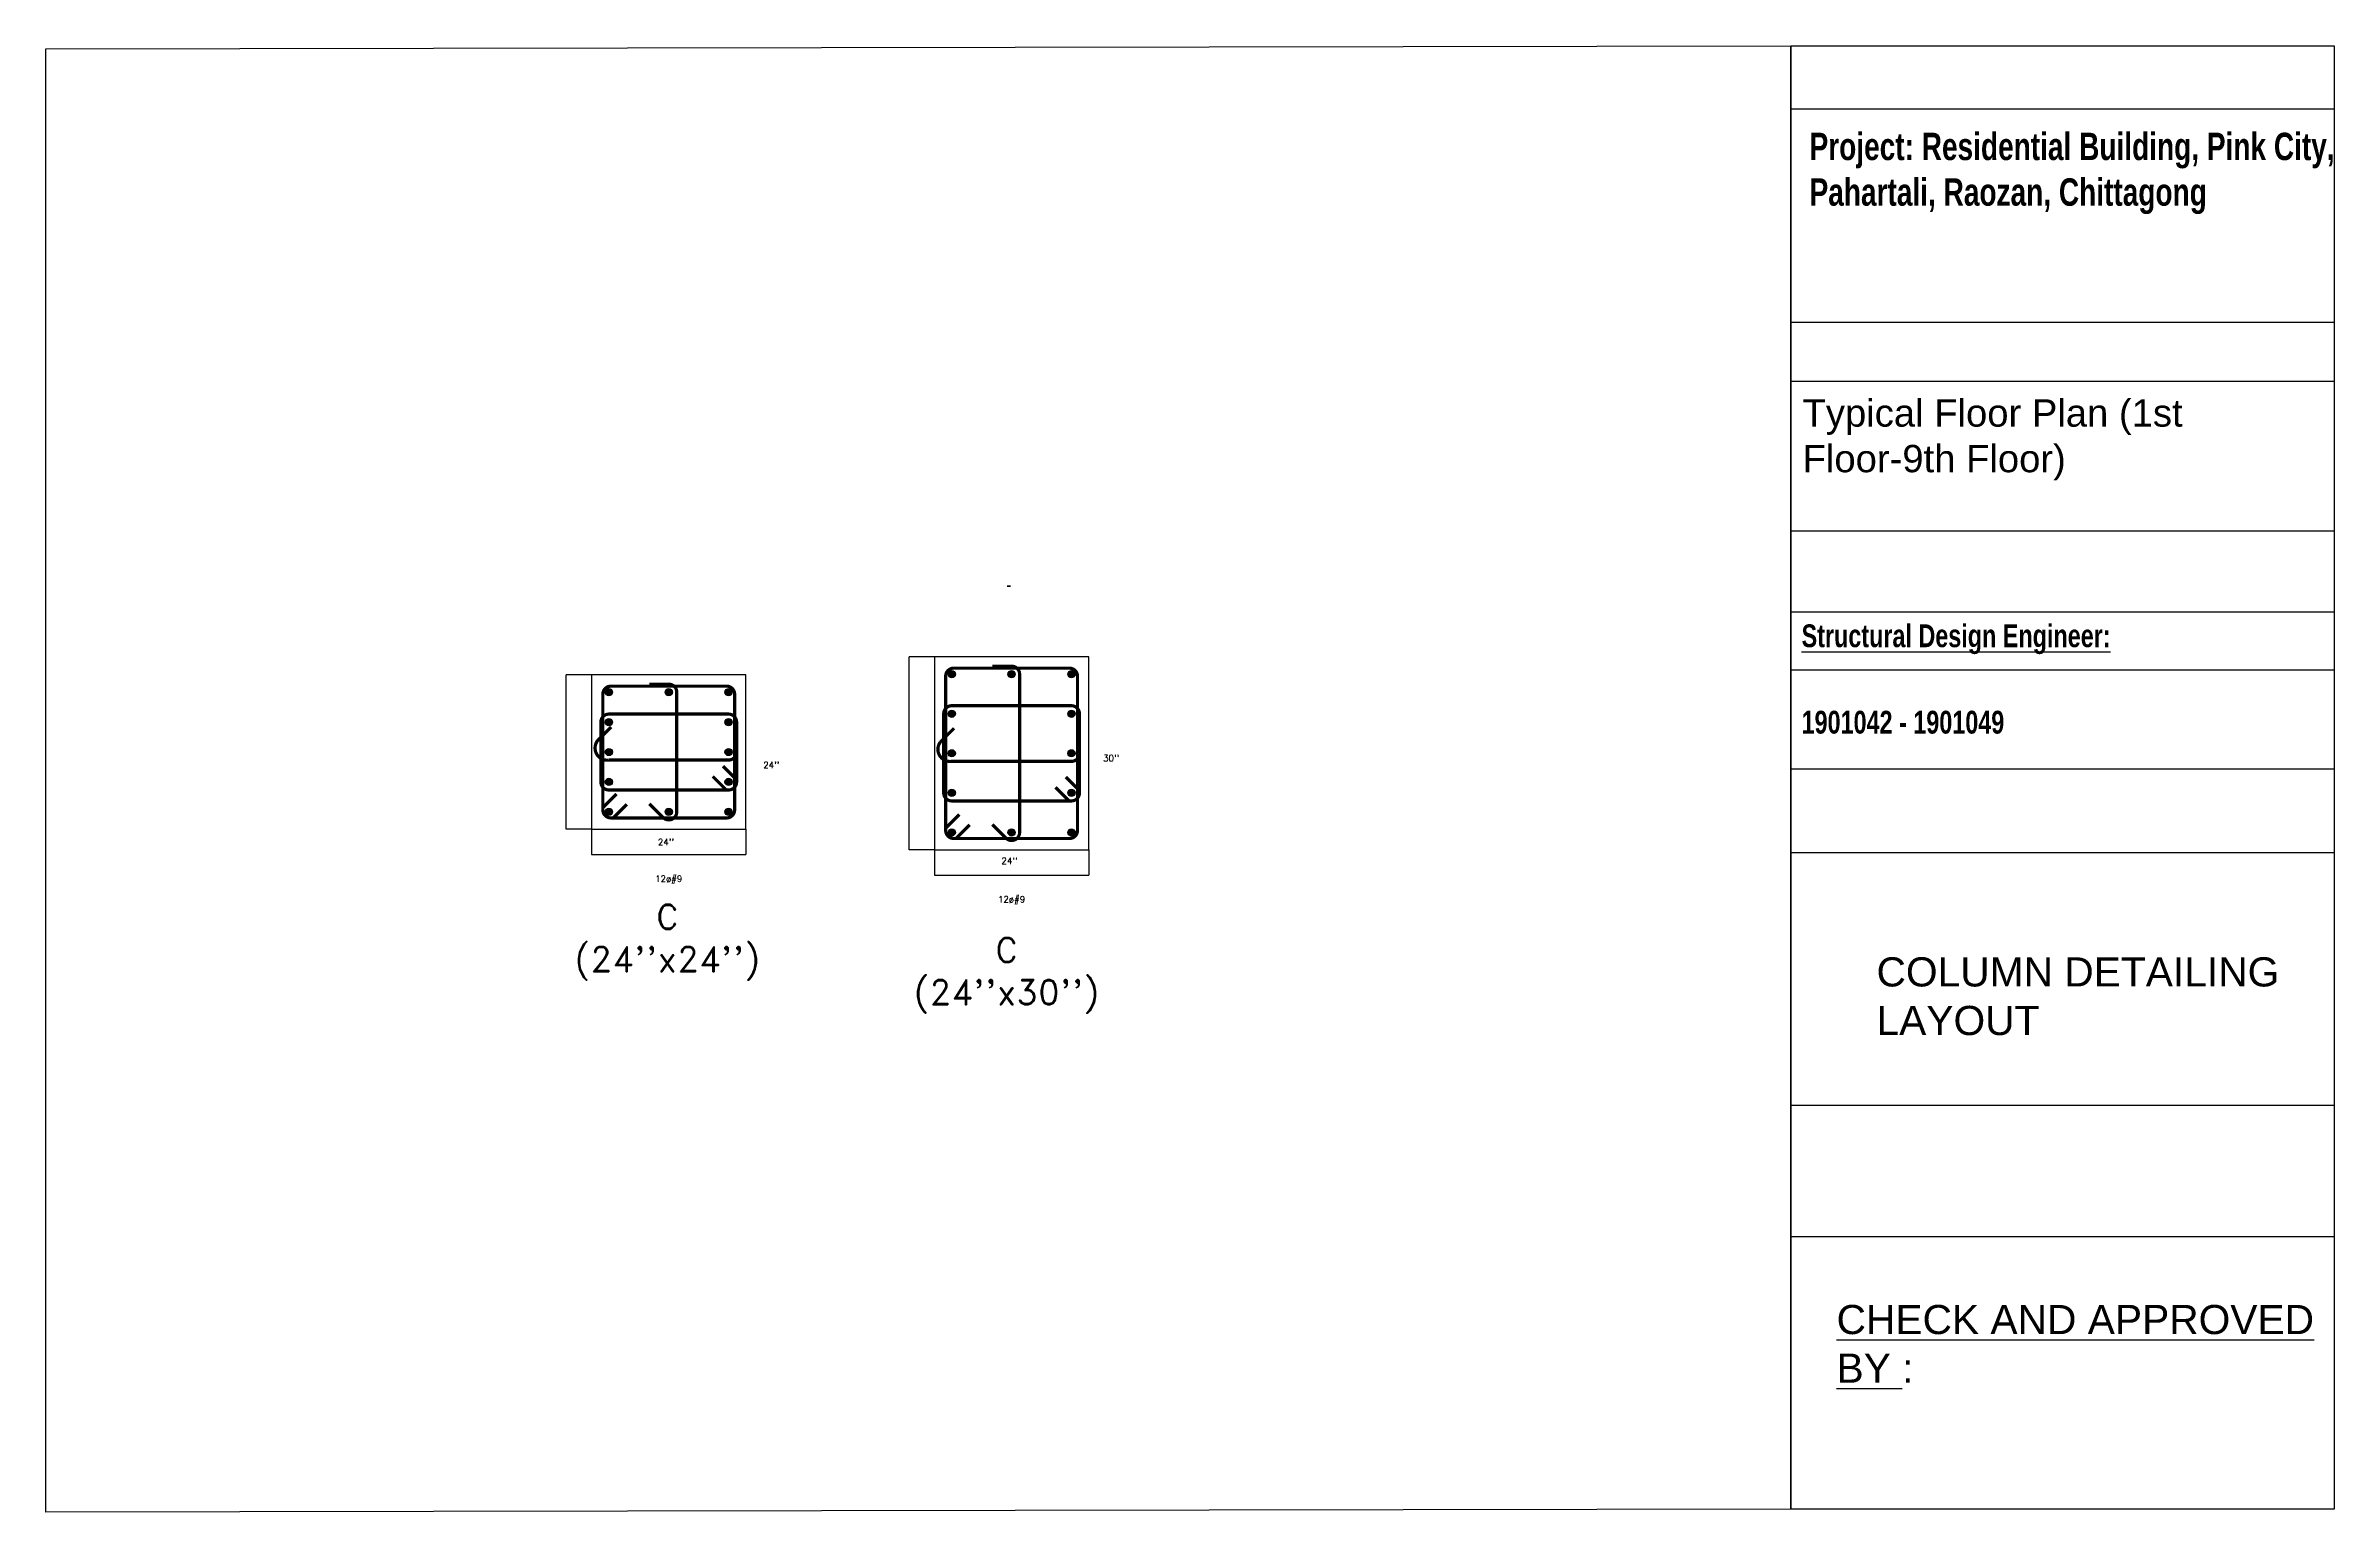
# Model space of a CAD drawing. Header units: inches. Extents: x 2674 to 28325, y -8016 to 21827.
# Drawn here: x 9259 to 13027, y 3077 to 5491 of the extents above; entities that cross this region are included whole.
import ezdxf

# ---------------------------------------------------------------- set-up
doc = ezdxf.new("R2010")
doc.units = ezdxf.units.IN
doc.header["$MEASUREMENT"] = 0
for name, color, linetype in [('Beam', 3, 'Continuous'), ('Beam elevation contour', 7, 'Continuous'), ('Beam rebar bot', 2, 'Continuous'), ('Beam rebar top', 2, 'Continuous'), ('Beam tie corner', 6, 'Continuous'), ('Beam tie mid', 4, 'Continuous'), ('Columns', 5, 'Continuous'), ('Dimensions', 7, 'Continuous'), ('Rebar long', 5, 'Continuous'), ('Rebar tie', 4, 'Continuous'), ('Texts', 7, 'Continuous')]:
    doc.layers.add(name, color=color, linetype=linetype)
doc.layers.add('Beam torsion rebar', color=7, linetype='Continuous', true_color=0xaf0000)
doc.styles.add('Letra', font='romand.shx')
doc.styles.get("Standard").update_dxf_attribs({"font": 'arial.ttf', "height": 12})
doc.dimstyles.new('Dimension', dxfattribs={"dimscale": 0.083333, "dimtxt": 0.025, "dimasz": 0.025, "dimexe": 0.015, "dimexo": 0.03, "dimgap": 0.015, "dimtad": 1, "dimdec": 1, "dimzin": 0, "dimdsep": 46, "dimlunit": 4, "dimtxsty": 'Letra', "dimblk": 'OBLIQUE', "dimcen": 0.015, "dimdle": 0.025, "dimclrd": 256, "dimclre": 1, "dimclrt": 4, "dimadec": 0, "dimazin": 0, "dimtfac": 1, "dimtdec": 1, "dimtofl": 0, "dimtmove": 0, "dimatfit": 3, "dimfxl": 1, "dimtolj": 1, "dimtzin": 0, "dimarcsym": 0})

# ---------------------------------------------------------------- blocks, each defined once
blk = doc.blocks.new('_Oblique')
at = {"color": 0, "linetype": 'ByBlock', "lineweight": -2}
blk.add_line((-0.5, -0.5), (0.5, 0.5), dxfattribs=at)
blk = doc.blocks.new('*D508')
at = {"layer": 'Defpoints', "color": 0, "transparency": 16777216}
blk.add_point((10843.6, 4601.7), dxfattribs=at)
blk.add_point((10843.6, 4601.7), dxfattribs=at)
blk.add_point((10843.6, 4601.7), dxfattribs=at)
at = {"layer": 'Dimensions', "color": 1, "linetype": 'ByBlock', "lineweight": -2, "transparency": 16777216}
blk.add_line((10843.6, 4601.7), (10843.6, 4601.7), dxfattribs=at)
blk.add_line((10843.6, 4601.7), (10843.6, 4601.7), dxfattribs=at)
at = {"layer": 'Dimensions', "linetype": 'ByBlock', "lineweight": -2, "transparency": 16777216}
blk.add_line((10843.6, 4601.7), (10843.6, 4601.7), dxfattribs=at)
blk.add_line((10843.6, 4601.7), (10843.6, 4601.7), dxfattribs=at)
at = {"layer": 'Dimensions', "lineweight": -2, "transparency": 16777216, "xscale": 0.006249999999999999, "yscale": 0.006249999999999999, "zscale": 0.006249999999999999}
blk.add_blockref('_Oblique', (10843.6, 4601.7), dxfattribs=at)
at = {"layer": 'Dimensions', "lineweight": -2, "transparency": 16777216, "xscale": 0.006249999999999999, "yscale": 0.006249999999999999, "zscale": 0.006249999999999999, "rotation": 180}
blk.add_blockref('_Oblique', (10843.6, 4601.7), dxfattribs=at)
at = {"layer": 'Dimensions', "color": 4, "transparency": 16777216, "insert": (10843.6, 4601.7), "char_height": 0.00625, "attachment_point": 5, "style": 'Letra'}
blk.add_mtext('\\A1;0"', dxfattribs=at)
blk = doc.blocks.new('FB 30 X 30')
blk.add_hatch(color=256).paths.add_polyline_path([(0.381, 0.381), (-0.381, 0.381), (-0.381, -0.381), (0.381, -0.381)])
at = {"color": 0}
blk.add_lwpolyline([(0.381, 0.381), (-0.381, 0.381), (-0.381, -0.381), (0.381, -0.381)], close=True, dxfattribs=at)
blk = doc.blocks.new('*D509')
at = {"layer": 'Defpoints', "color": 0, "transparency": 16777216}
blk.add_point((10843.7, 4601.7), dxfattribs=at)
blk.add_point((10843.7, 4601.7), dxfattribs=at)
blk.add_point((10843.7, 4601.7), dxfattribs=at)
at = {"layer": 'Dimensions', "color": 1, "linetype": 'ByBlock', "lineweight": -2, "transparency": 16777216}
blk.add_line((10843.7, 4601.7), (10843.7, 4601.7), dxfattribs=at)
blk.add_line((10843.7, 4601.7), (10843.7, 4601.7), dxfattribs=at)
at = {"layer": 'Dimensions', "linetype": 'ByBlock', "lineweight": -2, "transparency": 16777216}
for q in [(10843.7, 4601.7), (10843.8, 4601.7)]:
    blk.add_line((10843.7, 4601.7), q, dxfattribs=at)
at = {"layer": 'Dimensions', "lineweight": -2, "transparency": 16777216, "xscale": 0.006249999999999999, "yscale": 0.006249999999999999, "zscale": 0.006249999999999999, "rotation": 180}
blk.add_blockref('_Oblique', (10843.7, 4601.7), dxfattribs=at)
at = {"layer": 'Dimensions', "lineweight": -2, "transparency": 16777216, "xscale": 0.006249999999999999, "yscale": 0.006249999999999999, "zscale": 0.006249999999999999}
blk.add_blockref('_Oblique', (10843.7, 4601.7), dxfattribs=at)
at = {"layer": 'Dimensions', "color": 4, "transparency": 16777216, "insert": (10843.7, 4601.7), "char_height": 0.00625, "attachment_point": 5, "style": 'Letra'}
blk.add_mtext('\\A1;0"', dxfattribs=at)
blk = doc.blocks.new('*D507')
at = {"layer": 'Defpoints', "color": 0, "transparency": 16777216}
blk.add_point((10844.8, 4601.7), dxfattribs=at)
blk.add_point((10844.8, 4601.7), dxfattribs=at)
blk.add_point((10844.8, 4601.7), dxfattribs=at)
at = {"layer": 'Dimensions', "color": 1, "linetype": 'ByBlock', "lineweight": -2, "transparency": 16777216}
blk.add_line((10844.8, 4601.7), (10844.8, 4601.7), dxfattribs=at)
blk.add_line((10844.8, 4601.7), (10844.8, 4601.7), dxfattribs=at)
at = {"layer": 'Dimensions', "linetype": 'ByBlock', "lineweight": -2, "transparency": 16777216}
blk.add_line((10844.8, 4601.7), (10844.8, 4601.7), dxfattribs=at)
blk.add_line((10844.8, 4601.7), (10844.8, 4601.7), dxfattribs=at)
at = {"layer": 'Dimensions', "lineweight": -2, "transparency": 16777216, "xscale": 0.006249999999999999, "yscale": 0.006249999999999999, "zscale": 0.006249999999999999}
blk.add_blockref('_Oblique', (10844.8, 4601.7), dxfattribs=at)
at = {"layer": 'Dimensions', "lineweight": -2, "transparency": 16777216, "xscale": 0.006249999999999999, "yscale": 0.006249999999999999, "zscale": 0.006249999999999999, "rotation": 180}
blk.add_blockref('_Oblique', (10844.8, 4601.7), dxfattribs=at)
at = {"layer": 'Dimensions', "color": 4, "transparency": 16777216, "insert": (10844.8, 4601.7), "char_height": 0.00625, "attachment_point": 5, "style": 'Letra'}
blk.add_mtext('\\A1;0"', dxfattribs=at)
blk = doc.blocks.new('FB 24 X 24')
blk.add_hatch(color=256).paths.add_polyline_path([(0.3048, 0.3048), (-0.3048, 0.3048), (-0.3048, -0.3048), (0.3048, -0.3048)])
at = {"color": 0}
blk.add_lwpolyline([(0.3048, 0.3048), (-0.3048, 0.3048), (-0.3048, -0.3048), (0.3048, -0.3048)], close=True, dxfattribs=at)
blk = doc.blocks.new('*D510')
at = {"layer": 'Defpoints', "color": 0, "transparency": 16777216}
for p in [(10116.2, 4455.6), (10157.9, 4455.6), (10157.9, 4201.6)]:
    blk.add_point(p, dxfattribs=at)
at = {"layer": 'Dimensions', "color": 1, "linetype": 'ByBlock', "lineweight": -2, "transparency": 16777216}
for p, q in [((10157.9, 4455.6), (10116.2, 4455.6)), ((10157.9, 4201.6), (10116.2, 4201.6))]:
    blk.add_line(p, q, dxfattribs=at)
at = {"layer": 'Dimensions', "linetype": 'ByBlock', "lineweight": -2, "transparency": 16777216}
blk.add_line((10116.2, 4201.6), (10116.2, 4455.6), dxfattribs=at)
at = {"layer": 'Dimensions', "lineweight": -2, "transparency": 16777216, "xscale": 0.002083333333333333, "yscale": 0.002083333333333333, "zscale": 0.002083333333333333}
for p, rotation in [((10116.2, 4455.6), 90), ((10116.2, 4201.6), 270)]:
    blk.add_blockref('_Oblique', p, dxfattribs=dict(at, rotation=rotation))
at = {"layer": 'Dimensions', "color": 4, "transparency": 16777216, "insert": (10116.2, 4328.6), "char_height": 0.00208, "attachment_point": 5, "rotation": 90, "style": 'Letra'}
blk.add_mtext("\\A1;24''", dxfattribs=at)
blk = doc.blocks.new('*D511')
at = {"layer": 'Defpoints', "color": 0, "transparency": 16777216}
for p in [(10157.9, 4201.6), (10411.9, 4201.6), (10411.9, 4159.9)]:
    blk.add_point(p, dxfattribs=at)
at = {"layer": 'Dimensions', "color": 1, "linetype": 'ByBlock', "lineweight": -2, "transparency": 16777216}
for p, q in [((10157.9, 4201.6), (10157.9, 4159.9)), ((10411.9, 4201.6), (10411.9, 4159.9))]:
    blk.add_line(p, q, dxfattribs=at)
at = {"layer": 'Dimensions', "linetype": 'ByBlock', "lineweight": -2, "transparency": 16777216}
blk.add_line((10157.9, 4159.9), (10411.9, 4159.9), dxfattribs=at)
at = {"layer": 'Dimensions', "lineweight": -2, "transparency": 16777216, "xscale": 0.002083333333333333, "yscale": 0.002083333333333333, "zscale": 0.002083333333333333, "rotation": 180}
blk.add_blockref('_Oblique', (10157.9, 4159.9), dxfattribs=at)
at = {"layer": 'Dimensions', "lineweight": -2, "transparency": 16777216, "xscale": 0.002083333333333333, "yscale": 0.002083333333333333, "zscale": 0.002083333333333333}
blk.add_blockref('_Oblique', (10411.9, 4159.9), dxfattribs=at)
at = {"layer": 'Dimensions', "color": 4, "transparency": 16777216, "insert": (10284.9, 4159.9), "char_height": 0.00208, "attachment_point": 5, "style": 'Letra'}
blk.add_mtext("\\A1;24''", dxfattribs=at)
blk = doc.blocks.new('#9')
blk.add_hatch(color=256).paths.add_polyline_path([(0.0143, 0, 1), (-0.0143, 0, 1)])
at = {"color": 0}
blk.add_circle((0, 0), 0.0143, dxfattribs=at)
blk = doc.blocks.new('*D512')
at = {"layer": 'Defpoints', "color": 0, "transparency": 16777216}
for p in [(10680.7, 4485.2), (10722.4, 4485.2), (10722.4, 4167.7)]:
    blk.add_point(p, dxfattribs=at)
at = {"layer": 'Dimensions', "color": 1, "linetype": 'ByBlock', "lineweight": -2, "transparency": 16777216}
for p, q in [((10722.3, 4485.2), (10680.7, 4485.2)), ((10722.3, 4167.7), (10680.7, 4167.7))]:
    blk.add_line(p, q, dxfattribs=at)
at = {"layer": 'Dimensions', "linetype": 'ByBlock', "lineweight": -2, "transparency": 16777216}
blk.add_line((10680.7, 4167.7), (10680.7, 4485.2), dxfattribs=at)
at = {"layer": 'Dimensions', "lineweight": -2, "transparency": 16777216, "xscale": 0.002083333333333333, "yscale": 0.002083333333333333, "zscale": 0.002083333333333333}
for p, rotation in [((10680.7, 4485.2), 90), ((10680.7, 4167.7), 270)]:
    blk.add_blockref('_Oblique', p, dxfattribs=dict(at, rotation=rotation))
at = {"layer": 'Dimensions', "color": 4, "transparency": 16777216, "insert": (10680.7, 4326.4), "char_height": 0.00208, "attachment_point": 5, "rotation": 90, "style": 'Letra'}
blk.add_mtext("\\A1;30''", dxfattribs=at)
blk = doc.blocks.new('*D513')
at = {"layer": 'Defpoints', "color": 0, "transparency": 16777216}
for p in [(10722.4, 4167.7), (10976.4, 4167.7), (10976.4, 4126)]:
    blk.add_point(p, dxfattribs=at)
at = {"layer": 'Dimensions', "color": 1, "linetype": 'ByBlock', "lineweight": -2, "transparency": 16777216}
for p, q in [((10722.4, 4167.7), (10722.4, 4126)), ((10976.4, 4167.7), (10976.4, 4126))]:
    blk.add_line(p, q, dxfattribs=at)
at = {"layer": 'Dimensions', "linetype": 'ByBlock', "lineweight": -2, "transparency": 16777216}
blk.add_line((10722.3, 4126), (10976.4, 4126), dxfattribs=at)
at = {"layer": 'Dimensions', "lineweight": -2, "transparency": 16777216, "xscale": 0.002083333333333333, "yscale": 0.002083333333333333, "zscale": 0.002083333333333333, "rotation": 180}
blk.add_blockref('_Oblique', (10722.4, 4126), dxfattribs=at)
at = {"layer": 'Dimensions', "lineweight": -2, "transparency": 16777216, "xscale": 0.002083333333333333, "yscale": 0.002083333333333333, "zscale": 0.002083333333333333}
blk.add_blockref('_Oblique', (10976.4, 4126), dxfattribs=at)
at = {"layer": 'Dimensions', "color": 4, "transparency": 16777216, "insert": (10849.4, 4126), "char_height": 0.00208, "attachment_point": 5, "style": 'Letra'}
blk.add_mtext("\\A1;24''", dxfattribs=at)

msp = doc.modelspace()

# ---------------------------------------------------------------- linework, layer by layer
for p, q in [((12132.01, 5387.63), (13026.88, 5387.63)), ((12132.01, 5036.14), (13026.88, 5036.14)), ((12132.01, 4939.05), (13026.88, 4939.05)), ((12132.01, 4692.7), (13026.88, 4692.7)), ((12132.01, 4559.15), (13026.88, 4559.15)), ((12132.01, 4464.08), (13026.88, 4464.08)), ((12132.01, 4300.89), (13026.88, 4300.89)), ((12132.01, 4163.26), (13026.88, 4163.26)), ((12132.01, 3747.33), (13026.88, 3747.33)), ((12132.01, 3531.16), (13026.88, 3531.16))]:
    msp.add_line(p, q)
for points in [[(12132.01, 3082.12), (9259.3, 3076.9), (9259.3, 5486.21), (12132.01, 5491.43)], [(12132.01, 5491.43), (13026.88, 5491.43), (13026.88, 3082.12), (12132.01, 3082.12)]]:
    msp.add_lwpolyline(points, close=True)
at = {"layer": 'Beam elevation contour'}
for points in [[(10842.4, 4601.85), (10843.6, 4601.85)], [(10842.4, 4601.72), (10843.6, 4601.72)], [(10843.61, 4601.67), (10843.61, 4601.72)], [(10843.72, 4601.67), (10843.67, 4601.67), (10843.67, 4601.69), (10843.66, 4601.66), (10843.66, 4601.67), (10843.61, 4601.67)], [(10843.72, 4601.67), (10843.72, 4601.72)], [(10843.73, 4601.85), (10844.82, 4601.85)], [(10843.73, 4601.72), (10844.82, 4601.72)], [(10844.82, 4601.67), (10844.82, 4601.72)], [(10844.92, 4601.67), (10844.88, 4601.67), (10844.88, 4601.69), (10844.86, 4601.66), (10844.86, 4601.67), (10844.82, 4601.67)], [(10844.92, 4601.67), (10844.92, 4601.72)]]:
    msp.add_lwpolyline(points, dxfattribs=at)
at = {"layer": 'Beam rebar bot'}
msp.add_lwpolyline([(10847.42, 4601.78), (10847.42, 4601.73), (10842.31, 4601.73), (10842.31, 4601.78)], dxfattribs=at)
at = {"layer": 'Beam rebar top'}
msp.add_lwpolyline([(10842.31, 4601.79), (10842.31, 4601.84), (10847.43, 4601.84), (10847.43, 4601.79)], dxfattribs=at)
at = {"layer": 'Beam tie corner'}
for points in [[(10843.59, 4601.84), (10843.59, 4601.73)], [(10843.74, 4601.84), (10843.74, 4601.73)], [(10843.75, 4601.84), (10843.75, 4601.73)], [(10843.77, 4601.84), (10843.77, 4601.73)], [(10843.79, 4601.84), (10843.79, 4601.73)], [(10843.8, 4601.84), (10843.8, 4601.73)], [(10843.82, 4601.84), (10843.82, 4601.73)], [(10843.84, 4601.84), (10843.84, 4601.73)], [(10843.85, 4601.84), (10843.85, 4601.73)], [(10843.87, 4601.84), (10843.87, 4601.73)], [(10843.89, 4601.84), (10843.89, 4601.73)], [(10843.9, 4601.84), (10843.9, 4601.73)], [(10843.92, 4601.84), (10843.92, 4601.73)], [(10843.94, 4601.84), (10843.94, 4601.73)], [(10843.95, 4601.84), (10843.95, 4601.73)], [(10843.97, 4601.84), (10843.97, 4601.73)], [(10843.99, 4601.84), (10843.99, 4601.73)], [(10844.56, 4601.84), (10844.56, 4601.73)], [(10844.58, 4601.84), (10844.58, 4601.73)], [(10844.59, 4601.84), (10844.59, 4601.73)], [(10844.61, 4601.84), (10844.61, 4601.73)], [(10844.63, 4601.84), (10844.63, 4601.73)], [(10844.64, 4601.84), (10844.64, 4601.73)], [(10844.66, 4601.84), (10844.66, 4601.73)], [(10844.68, 4601.84), (10844.68, 4601.73)], [(10844.69, 4601.84), (10844.69, 4601.73)], [(10844.71, 4601.84), (10844.71, 4601.73)], [(10844.73, 4601.84), (10844.73, 4601.73)], [(10844.74, 4601.84), (10844.74, 4601.73)], [(10844.76, 4601.84), (10844.76, 4601.73)], [(10844.78, 4601.84), (10844.78, 4601.73)], [(10844.79, 4601.84), (10844.79, 4601.73)], [(10844.81, 4601.84), (10844.81, 4601.73)], [(10844.93, 4601.84), (10844.93, 4601.73)], [(10844.94, 4601.84), (10844.94, 4601.73)]]:
    msp.add_lwpolyline(points, dxfattribs=at)
at = {"layer": 'Beam tie mid'}
for points in [[(10844, 4601.84), (10844, 4601.73)], [(10844.02, 4601.84), (10844.02, 4601.73)], [(10844.04, 4601.84), (10844.04, 4601.73)], [(10844.07, 4601.84), (10844.07, 4601.73)], [(10844.09, 4601.84), (10844.09, 4601.73)], [(10844.12, 4601.84), (10844.12, 4601.73)], [(10844.14, 4601.84), (10844.14, 4601.73)], [(10844.17, 4601.84), (10844.17, 4601.73)], [(10844.19, 4601.84), (10844.19, 4601.73)], [(10844.22, 4601.84), (10844.22, 4601.73)], [(10844.24, 4601.84), (10844.24, 4601.73)], [(10844.27, 4601.84), (10844.27, 4601.73)], [(10844.29, 4601.84), (10844.29, 4601.73)], [(10844.32, 4601.84), (10844.32, 4601.73)], [(10844.34, 4601.84), (10844.34, 4601.73)], [(10844.37, 4601.84), (10844.37, 4601.73)], [(10844.39, 4601.84), (10844.39, 4601.73)], [(10844.42, 4601.84), (10844.42, 4601.73)], [(10844.44, 4601.84), (10844.44, 4601.73)], [(10844.47, 4601.84), (10844.47, 4601.73)], [(10844.49, 4601.84), (10844.49, 4601.73)], [(10844.52, 4601.84), (10844.52, 4601.73)], [(10844.54, 4601.84), (10844.54, 4601.73)]]:
    msp.add_lwpolyline(points, dxfattribs=at)
at = {"layer": 'Beam torsion rebar'}
msp.add_lwpolyline([(10842.31, 4601.79), (10847.43, 4601.79)], dxfattribs=at)
at = {"layer": 'Columns'}
for points in [[(10722.35, 4167.69), (10976.35, 4167.69), (10976.35, 4485.19), (10722.35, 4485.19)], [(10157.9, 4201.56), (10411.9, 4201.56), (10411.9, 4455.56), (10157.9, 4455.56)]]:
    msp.add_lwpolyline(points, close=True, dxfattribs=at)
at = {"layer": 'Rebar tie'}
for points in [[(10763.32, 4225.64, 5.29, 5.29, 0), (10740.87, 4203.19, 5.29, 5.29, 0), (10740.87, 4199.44, 5.29, 5.29, 0.4142136), (10754.1, 4186.22, 5.29, 5.29, 0), (10944.6, 4186.22, 5.29, 5.29, 0.4142136), (10957.83, 4199.44, 5.29, 5.29, 0), (10957.83, 4453.44, 5.29, 5.29, 0.4142136), (10944.6, 4466.67, 5.29, 5.29, 0), (10754.1, 4466.67, 5.29, 5.29, 0.4142136), (10740.87, 4453.44, 5.29, 5.29, 0), (10740.87, 4199.44, 5.29, 5.29, 0.4142136), (10754.1, 4186.22, 5.29, 5.29, 0), (10757.84, 4186.22, 5.29, 5.29, 0), (10780.29, 4208.67, 5.29, 5.29, 0)], [(10817.55, 4209.28, 5.29, 5.29, 0), (10840, 4186.83, 5.29, 5.29, 0.6681786), (10862.58, 4196.18, 5.29, 5.29, 0), (10862.58, 4456.71, 5.29, 5.29, 0.4142136), (10849.35, 4469.94, 5.29, 5.29, 0), (10817.6, 4469.94, 5.29, 5.29, 0)], [(10198.87, 4259.51, 5.29, 5.29, 0), (10176.42, 4237.05, 5.29, 5.29, 0), (10176.42, 4233.31, 5.29, 5.29, 0.4142136), (10189.65, 4220.08, 5.29, 5.29, 0), (10380.15, 4220.08, 5.29, 5.29, 0.4142136), (10393.38, 4233.31, 5.29, 5.29, 0), (10393.38, 4423.81, 5.29, 5.29, 0.4142136), (10380.15, 4437.04, 5.29, 5.29, 0), (10189.65, 4437.04, 5.29, 5.29, 0.4142136), (10176.42, 4423.81, 5.29, 5.29, 0), (10176.42, 4233.31, 5.29, 5.29, 0.4142136), (10189.65, 4220.08, 5.29, 5.29, 0), (10193.39, 4220.08, 5.29, 5.29, 0), (10215.84, 4242.53, 5.29, 5.29, 0)], [(10253.1, 4243.15, 5.29, 5.29, 0), (10275.55, 4220.7, 5.29, 5.29, 0.6681786), (10298.13, 4230.05, 5.29, 5.29, 0), (10298.13, 4427.08, 5.29, 5.29, 0.4142136), (10284.9, 4440.3, 5.29, 5.29, 0), (10253.15, 4440.3, 5.29, 5.29, 0)], [(10190.13, 4369.72, 5.29, 5.29, 0), (10167.68, 4347.27, 5.29, 5.29, 0.6681786), (10186.39, 4315.33, 5.29, 5.29, 0), (10383.41, 4315.33, 5.29, 5.29, 0.4142136), (10396.64, 4328.56, 5.29, 5.29, 0), (10396.64, 4360.31, 5.29, 5.29, 0)], [(10374.19, 4305.5, 5.29, 5.29, 0), (10396.64, 4283.05, 5.29, 5.29, 0), (10396.64, 4279.31, 5.29, 5.29, -0.4142136), (10383.41, 4266.08, 5.29, 5.29, 0), (10186.39, 4266.08, 5.29, 5.29, -0.4142136), (10173.16, 4279.31, 5.29, 5.29, 0), (10173.16, 4377.82, 5.29, 5.29, -0.4142136), (10186.39, 4391.05, 5.29, 5.29, 0), (10383.41, 4391.05, 5.29, 5.29, -0.4142136), (10396.64, 4377.82, 5.29, 5.29, 0), (10396.64, 4279.31, 5.29, 5.29, -0.4142136), (10383.41, 4266.08, 5.29, 5.29, 0), (10379.67, 4266.08, 5.29, 5.29, 0), (10357.22, 4288.53, 5.29, 5.29, 0)], [(10938.64, 4287.51, 5.29, 5.29, 0), (10961.09, 4265.05, 5.29, 5.29, 0), (10961.09, 4261.31, 5.29, 5.29, -0.4142136), (10947.86, 4248.08, 5.29, 5.29, 0), (10750.84, 4248.08, 5.29, 5.29, -0.4142136), (10737.61, 4261.31, 5.29, 5.29, 0), (10737.61, 4391.58, 5.29, 5.29, -0.4142136), (10750.84, 4404.81, 5.29, 5.29, 0), (10947.86, 4404.81, 5.29, 5.29, -0.4142136), (10961.09, 4391.58, 5.29, 5.29, 0), (10961.09, 4261.31, 5.29, 5.29, -0.4142136), (10947.86, 4248.08, 5.29, 5.29, 0), (10944.12, 4248.08, 5.29, 5.29, 0), (10921.67, 4270.53, 5.29, 5.29, 0)], [(10754.58, 4367.6, 5.29, 5.29, 0), (10732.13, 4345.15, 5.29, 5.29, 0.6681786), (10750.84, 4313.22, 5.29, 5.29, 0), (10947.86, 4313.22, 5.29, 5.29, 0.4142136), (10961.09, 4326.44, 5.29, 5.29, 0), (10961.09, 4358.19, 5.29, 5.29, 0)]]:
    msp.add_lwpolyline(points, format="xyseb", dxfattribs=at)

# ---------------------------------------------------------------- block references
at = {"layer": 'Beam', "color": 0, "xscale": 0.1666666666666667, "yscale": 0.1666666666666667, "zscale": 0.1666666666666667}
for name, p in [('FB 30 X 30', (10843.67, 4601.79)), ('FB 24 X 24', (10844.87, 4601.8))]:
    msp.add_blockref(name, p, dxfattribs=at)
at = {"layer": 'Rebar long', "color": 0, "xscale": 416.6666666666666, "yscale": 416.6666666666666, "zscale": 416.6666666666666}
for p in [(10750.84, 4456.71), (10849.35, 4456.71), (10947.86, 4456.71), (10186.39, 4427.08), (10284.9, 4427.08), (10383.41, 4427.08), (10186.39, 4377.82), (10383.41, 4377.82), (10750.84, 4391.58), (10947.86, 4391.58), (10186.39, 4328.56), (10383.41, 4328.56), (10750.84, 4326.44), (10947.86, 4326.44), (10186.39, 4279.31), (10383.41, 4279.31), (10750.84, 4261.31), (10947.86, 4261.31), (10186.39, 4230.05), (10284.9, 4230.05), (10383.41, 4230.05), (10750.84, 4196.18), (10849.35, 4196.18), (10947.86, 4196.18)]:
    msp.add_blockref('#9', p, dxfattribs=at)

# ---------------------------------------------------------------- texts
at = {"attachment_point": 1}
for s, insert, char_height, width in [('{\\fSwis721 LtCn BT|b1|i0|c0|p34;Project: Residential Building, Pink City, Pahartali, Raozan, Chittagong}', (12163.09, 5348.2), 45.03114, 1000.1158), ('Typical Floor Plan (1st Floor-9th Floor)', (12151.56, 4909.34), 45.0311, 840.6448), ('{\\fSwis721 LtCn BT|b1|i0|c0|p34;\\LStructural Design Engineer:}', (12149.98, 4538.73), 37.5259, 485.5762), ('{\\fSwis721 LtCn BT|b1|i0|c0|p34;1901042 - 1901049}', (12149.98, 4396.46), 37.5259, 485.5762)]:
    msp.add_mtext(s, dxfattribs=dict(at, insert=insert, char_height=char_height, width=width))
at = {"char_height": 48, "attachment_point": 1}
for s, width, heights, insert in [('COLUMN DETAILING LAYOUT', 728, [0], (12273.33, 3990.59)), ('{\\LCHECK AND APPROVED \\PBY }:', 926.9107, [191.7], (12207.54, 3418.2))]:
    msp.add_mtext_dynamic_manual_height_columns(s, width=width, gutter_width=240, heights=heights, dxfattribs=dict(at, insert=insert))
at = {"layer": 'Texts', "attachment_point": 5, "style": 'Letra'}
for s, insert, char_height, width in [('B6(0.6096x0.762)', (10844.27, 4601.71), 0.0167, 0.00945), ("24''", (10454, 4307.15), 10.417, 23.6321), ("30''", (11013.49, 4318.51), 10.417, 23.6321), ("24''", (10280.48, 4180.32), 10.417, 23.6321), ("24''", (10846.1, 4149.41), 10.417, 23.6321), ('12ø#9', (10284.9, 4118.23), 10.417, 23.6321), ("C (24''x24'')", (10282.72, 4015.55), 41.6667, 23.6321), ('12ø#9', (10849.35, 4084.36), 10.417, 23.6321), ("C (24''x30'')", (10841.08, 3960.96), 41.6667, 23.6321)]:
    msp.add_mtext(s, dxfattribs=dict(at, insert=insert, char_height=char_height, width=width))

# ---------------------------------------------------------------- dimensions: what is measured, and where the dimension line sits
at = {"layer": 'Dimensions'}
for p1, p2, distance, picture, middle in [((10843.6, 4601.72), (10843.59, 4601.72), 0.02, '*D508', (10843.58, 4601.71)), ((10843.73, 4601.72), (10843.74, 4601.72), -0.02, '*D509', (10843.75, 4601.71)), ((10844.82, 4601.72), (10844.81, 4601.72), 0.02, '*D507', (10844.8, 4601.71))]:
    dim = msp.add_aligned_dim(p1=p1, p2=p2, distance=distance, dimstyle='Dimension', override={"dimscale": 0.083333, "dimtxt": 0.075, "dimasz": 0.075, "dimpost": '<>'}, dxfattribs=at)
    dim.commit()
    dim.dimension.update_dxf_attribs({"geometry": picture, "text_midpoint": middle})
for p1, p2, distance, text, picture, middle in [((10722.35, 4167.69), (10722.35, 4485.19), 41.67, "30''", '*D512', (10680.68, 4326.44)), ((10157.9, 4201.56), (10157.9, 4455.56), 41.67, "24''", '*D510', (10116.23, 4328.56)), ((10157.9, 4201.56), (10411.9, 4201.56), -41.67, "24''", '*D511', (10284.9, 4159.9)), ((10722.35, 4167.69), (10976.35, 4167.69), -41.67, "24''", '*D513', (10849.35, 4126.03))]:
    dim = msp.add_aligned_dim(p1=p1, p2=p2, distance=distance, text=text, dimstyle='Dimension', override={"dimtxt": 0.025, "dimasz": 0.025, "dimpost": '<>'}, dxfattribs=at)
    dim.commit()
    dim.dimension.update_dxf_attribs({"geometry": picture, "text_midpoint": middle})

doc.saveas('drawing.dxf')
